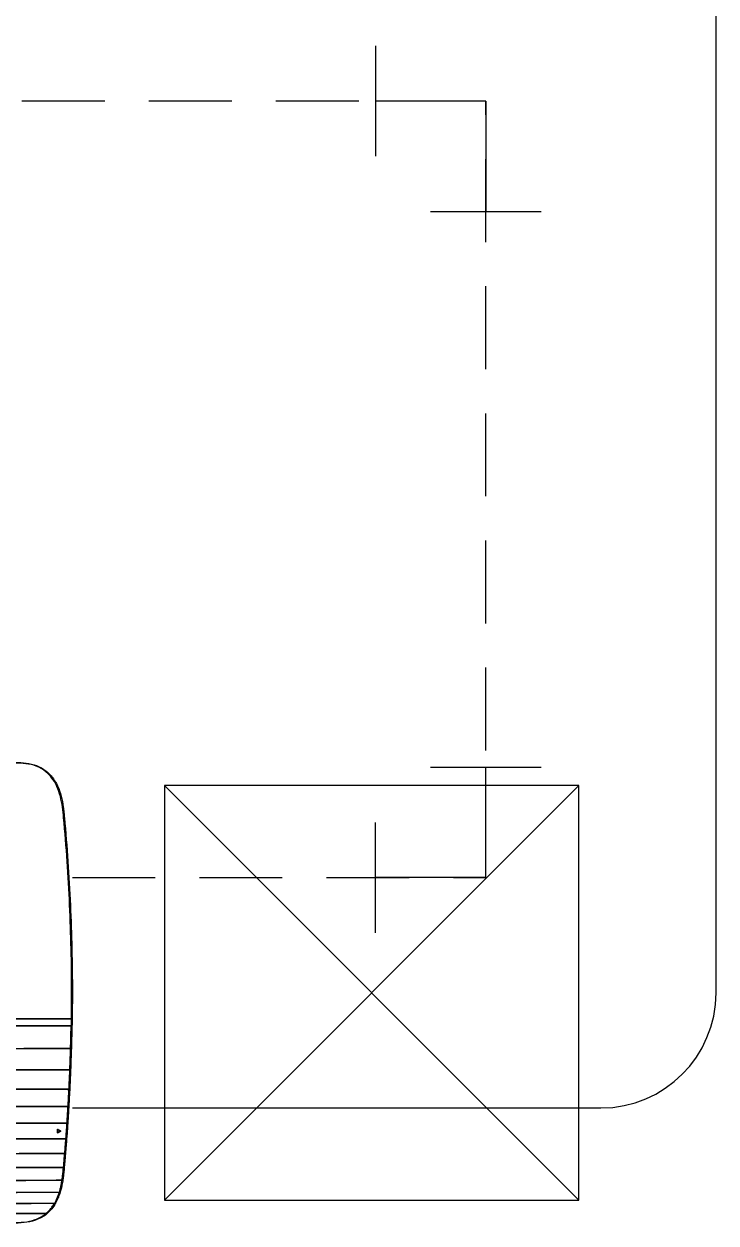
# Model space of a CAD drawing. Header units: millimetres. Extents: x 0 to 504600, y 0 to 118800.
# Drawn here: x 279620 to 280372, y 46050 to 47351 of the extents above; entities that cross this region are included whole.
import ezdxf

# ---------------------------------------------------------------- set-up
doc = ezdxf.new("R2010")
doc.units = ezdxf.units.MM
doc.header["$LTSCALE"] = 200
doc.linetypes.add('HID', pattern=[2.3, 1.5, -0.8])
for name, color, linetype in [('LG-AIRCON', 240, 'Continuous'), ('LG-DRAIN', 4, 'HID'), ('LG-RLRG', 3, 'Continuous'), ('드레인', 4, 'HID')]:
    doc.layers.add(name, color=color, linetype=linetype)

# ---------------------------------------------------------------- blocks, each defined once
blk = doc.blocks.new('A$C7F214049')
at = {"layer": 'LG-AIRCON', "color": 0}
for centre, start, end in [((1159.1, 221.8), 79.821, 90), ((1159, 214.2), 270, 280.0235)]:
    blk.add_arc(centre, 0.2, start, end, dxfattribs=at)
for centre, major_axis, ratio, start_param, end_param in [((1158.9, 221.8), (0, -0.2), 0.175267, 1.567138, 3.141593), ((1158.9, 222.1), (0.001, -0.2), 0.16971, 1.157049, 1.567157), ((1159.1, 221.8), (-0.035, -0.197), 0.332536, 1.624265, 3.159412), ((1159.1, 221.8), (0, -0.2), 0.336285, 1.564715, 3.141593), ((1158.8, 214.2), (0, -0.2), 0.173506, 0, 1.567164), ((1159, 214.2), (0.035, -0.197), 0.323896, 6.276882, 7.790735), ((1159, 214.2), (0, -0.2), 0.329321, 0, 1.564819), ((1157.9, 189.9), (0.001, -0.8), 0.169592, 6.283183, 7.842493), ((1157.9, 189.9), (-0.11, 0.792), 0.166611, 3.140872, 4.677823), ((1157.1, 166.9), (0.001, -0.8), 0.167952, 6.283183, 7.836029), ((1157.1, 166.9), (-0.1, 0.794), 0.164575, 3.140938, 4.673714), ((1156.2, 145.9), (0.001, -0.8), 0.16673, 6.283183, 7.826069), ((1156.2, 145.9), (-0.091, 0.795), 0.162642, 3.140994, 4.665722), ((1155.2, 126.9), (0.001, -0.8), 0.166002, 6.283183, 7.815063), ((1155.2, 126.9), (-0.084, 0.796), 0.161192, 3.141042, 4.656333), ((1154, 108.9), (0.001, -0.8), 0.163114, 6.283183, 7.801181), ((1154, 108.9), (-0.076, 0.796), 0.157588, 3.141097, 4.644478), ((1143.8, 101.5), (0.1, 0), 0.003787, 4.563179, 6.195918), ((1143.8, 98.3), (-0.1, 0), 0.022467, 3.229107, 4.860622), ((1144.1, 101.5), (-0.217, -0.124), 0.984754, 3.666388, 5.75839), ((1144.1, 101.5), (-0.25, 0), 0.003712, 4.562801, 6.195918), ((1144.1, 98.3), (-0.25, 0), 0.022167, 0.087341, 1.719412), ((1144.1, 98.3), (-0.217, 0.124), 0.98482, 0.526031, 2.615561), ((1144.3, 101.8), (-0.05, -0.0866), 0.126531, 4.792664, 6.19521), ((1144.1, 101.5), (-0.125, -0.217), 0.127619, 1.648563, 3.053605), ((1144.1, 98.3), (0.125, -0.217), 0.117787, 0.08788, 1.477649), ((1144.3, 97.9), (0.05, -0.0866), 0.116557, 3.22946, 4.616907), ((1146.9, 99.9), (-0.125, -0.217), 0.135854, 1.639537, 3.053507), ((1146.9, 99.9), (-0.125, 0.217), 0.127702, 3.229581, 4.629277), ((1146.9, 99.9), (0, -0.25), 0.985602, 0.541551, 2.600041), ((1147.1, 100.2), (-0.05, -0.0866), 0.134963, 4.783449, 6.195111), ((1147.1, 99.6), (0.05, -0.0866), 0.126706, 3.22957, 4.627168), ((1152.8, 91.9), (0.001, -0.8), 0.155307, 6.283184, 7.784761), ((1152.8, 91.9), (-0.064, 0.797), 0.149458, 3.141174, 4.631045), ((1151.5, 75.9), (0.001, -0.8), 0.14248, 6.283184, 7.76573), ((1151.6, 75.9), (-0.049, 0.798), 0.136958, 3.141273, 4.61565), ((1150.2, 60.9), (0.001, -0.8), 0.125273, 6.283184, 7.74444), ((1150.3, 60.9), (-0.031, 0.799), 0.121007, 3.141389, 4.598105), ((1148.7, 46.9), (0.001, -0.8), 0.104317, 6.283184, 7.720209), ((1148.7, 46.9), (-0.001, 0.8), 0.134452, 3.141591, 4.574608), ((1145.9, 33.9), (0.001, -0.8), 0.080584, 6.283184, 7.690881), ((1145.9, 33.9), (-0.001, 0.8), 0.249871, 3.141591, 4.503557), ((1140.8, 21.9), (0.001, -0.8), 0.055459, 6.283184, 7.652757), ((1140.8, 21.9), (-0.001, 0.8), 0.398674, 3.141591, 4.342445), ((1131.7, 10.9), (0.001, -0.8), 0.030446, 6.283184, 7.596784)]:
    blk.add_ellipse(centre, major_axis=major_axis, ratio=ratio, start_param=start_param, end_param=end_param, dxfattribs=at)
for points, knots in [([(1095, 500), (1099, 500), (1102.9, 500), (1110.7, 499.3), (1114.6, 498.7), (1122.2, 496.4), (1125.8, 494.7), (1132.3, 490.3), (1135.3, 487.6), (1140.2, 481.5), (1142.3, 478.1), (1145.6, 471), (1146.9, 467.3), (1148.8, 459.6), (1149.5, 455.7), (1150.3, 449.8), (1150.6, 447.9), (1151, 443.9), (1151.2, 441.9), (1151.3, 440)], [0, 0, 0, 0, 0.125, 0.125, 0.25, 0.25, 0.375, 0.375, 0.5, 0.5, 0.625, 0.625, 0.75, 0.75, 0.875, 0.875, 0.9375, 0.9375, 1, 1, 1, 1]), ([(1150.5, 440), (1149.8, 447.8), (1148.9, 455.6), (1146, 466.9), (1144.8, 470.6), (1141.6, 477.6), (1139.5, 481), (1134.7, 487.1), (1131.8, 489.8), (1125.4, 494.1), (1121.8, 495.8), (1114.3, 498.1), (1110.5, 498.7), (1102.8, 499.4), (1098.9, 499.4), (1095, 499.4)], [0, 0, 0, 0, 0.25, 0.25, 0.375, 0.375, 0.5, 0.5, 0.625, 0.625, 0.75, 0.75, 0.875, 0.875, 1, 1, 1, 1]), ([(1159.2, 250), (1159.2, 281.7), (1158.4, 313.5), (1156.3, 361.1), (1155.4, 376.9), (1153.2, 408.5), (1151.9, 424.3), (1150.5, 440)], [0, 0, 0, 0, 0.5, 0.5, 0.75, 0.75, 1, 1, 1, 1]), ([(1151.3, 440), (1152.8, 424.3), (1154, 408.5), (1156.2, 376.9), (1157.1, 361), (1159.3, 313.5), (1160, 281.7), (1160, 250)], [0, 0, 0, 0, 0.25, 0.25, 0.5, 0.5, 1, 1, 1, 1]), ([(1159, 222.1), (1159, 226.7), (1159.1, 231.4), (1159.2, 240.7), (1159.2, 245.3), (1159.2, 250)], [0, 0, 0, 0, 0.499284, 0.499284, 1, 1, 1, 1]), ([(1160, 250), (1160, 245.3), (1160, 240.7), (1159.9, 231.3), (1159.9, 226.7), (1159.8, 222)], [0, 0, 0, 0, 0.499515, 0.499515, 1, 1, 1, 1]), ([(580, 222), (676.6, 222), (773.1, 222), (893.8, 222), (918, 222), (966.3, 222), (990.4, 222), (1038.6, 222), (1062.7, 222), (1098.8, 222), (1110.9, 222), (1128.9, 222), (1134.9, 222), (1146.9, 222), (1152.9, 222), (1158.9, 222)], [0, 0, 0, 0, 0.5, 0.5, 0.625, 0.625, 0.75, 0.75, 0.875, 0.875, 0.9375, 0.9375, 0.96875, 0.96875, 1, 1, 1, 1]), ([(580, 221.9), (676.6, 221.9), (773.2, 221.9), (894, 221.9), (918.2, 221.9), (966.5, 221.9), (990.6, 221.9), (1038.9, 221.9), (1063, 221.9), (1099.1, 221.9), (1111.2, 221.9), (1129.2, 221.9), (1135.2, 221.9), (1147.1, 221.9), (1153.1, 221.9), (1159.1, 221.9)], [0, 0, 0, 0, 0.5, 0.5, 0.625, 0.625, 0.75, 0.75, 0.875, 0.875, 0.9375, 0.9375, 0.96875, 0.96875, 1, 1, 1, 1]), ([(1159, 221.8), (1153, 221.8), (1147, 221.8), (1135.1, 221.8), (1129.1, 221.8), (1111.1, 221.8), (1099.1, 221.8), (1063, 221.8), (1038.9, 221.8), (990.6, 221.8), (966.5, 221.8), (918.2, 221.8), (894, 221.8), (773.2, 221.8), (676.6, 221.8), (580, 221.8)], [0, 0, 0, 0, 0.03125, 0.03125, 0.0625, 0.0625, 0.125, 0.125, 0.25, 0.25, 0.375, 0.375, 0.5, 0.5, 1, 1, 1, 1]), ([(924.8, 222.1), (944.4, 222.1), (963.9, 222.1), (1003.1, 222.1), (1022.6, 222.1), (1061.7, 222.1), (1081.3, 222.1), (1110.5, 222.1), (1120.2, 222.1), (1134.8, 222.1), (1139.6, 222.1), (1149.3, 222.1), (1154.2, 222.1), (1159, 222.1)], [0, 0, 0, 0, 0.25, 0.25, 0.5, 0.5, 0.75, 0.75, 0.875, 0.875, 0.9375, 0.9375, 1, 1, 1, 1]), ([(1159, 221.9), (1154.1, 221.9), (1149.3, 221.9), (1139.6, 221.9), (1134.8, 221.9), (1120.2, 221.9), (1110.5, 221.9), (1081.2, 221.9), (1061.7, 221.9), (1022.6, 221.9), (1003.1, 221.9), (963.9, 221.9), (944.4, 221.9), (924.8, 221.9)], [0, 0, 0, 0, 0.0625, 0.0625, 0.125, 0.125, 0.25, 0.25, 0.5, 0.5, 0.75, 0.75, 1, 1, 1, 1]), ([(1158.9, 214.2), (1158.9, 214.8), (1158.9, 215.4), (1158.9, 217), (1158.9, 218), (1158.9, 219), (1158.9, 219.1), (1159, 219.8), (1159, 220.5), (1159, 221.4), (1159, 221.6), (1159, 221.8)], [0, 0, 0, 0, 0.236906, 0.236906, 0.631659, 0.631659, 0.643094, 0.643094, 0.91768, 0.91768, 1, 1, 1, 1]), ([(1159, 222.1), (1159.1, 222.1), (1159.1, 222.1), (1159.3, 222), (1159.3, 222), (1159.4, 222)], [0, 0, 0, 0, 0.454586, 0.454586, 1, 1, 1, 1]), ([(1159.1, 221.9), (1159.1, 221.9), (1159.2, 221.9), (1159.2, 221.9), (1159.3, 221.9), (1159.3, 221.8)], [0, 0, 0, 0, 0.685159, 0.685159, 1, 1, 1, 1]), ([(1159.8, 221.1), (1159.8, 221.2), (1159.8, 221.3), (1159.7, 221.5), (1159.6, 221.6), (1159.5, 221.7), (1159.4, 221.7), (1159.3, 221.8), (1159.2, 221.8), (1159.1, 221.8)], [0, 0, 0, 0, 0.328038, 0.328038, 0.609579, 0.609579, 0.82718, 0.82718, 1, 1, 1, 1]), ([(1159.4, 222), (1159.5, 222), (1159.5, 221.9), (1159.7, 221.8), (1159.7, 221.8), (1159.8, 221.6), (1159.8, 221.5), (1159.8, 221.4)], [0, 0, 0, 0, 0.243628, 0.243628, 0.586515, 0.586515, 1, 1, 1, 1]), ([(580, 214.2), (676.6, 214.2), (773.2, 214.2), (893.9, 214.2), (918.1, 214.2), (966.4, 214.2), (990.5, 214.2), (1038.8, 214.2), (1062.9, 214.2), (1099, 214.2), (1111, 214.2), (1129, 214.2), (1135, 214.2), (1146.9, 214.2), (1152.9, 214.2), (1158.9, 214.2)], [0, 0, 0, 0, 0.5, 0.5, 0.625, 0.625, 0.75, 0.75, 0.875, 0.875, 0.9375, 0.9375, 0.96875, 0.96875, 1, 1, 1, 1]), ([(1158.8, 214), (1152.9, 214), (1146.9, 214), (1134.9, 214), (1128.9, 214), (1111, 214), (1099, 214), (1062.9, 214), (1038.8, 214), (990.5, 214), (966.4, 214), (918.1, 214), (893.9, 214), (773.2, 214), (676.6, 214), (580, 214)], [0, 0, 0, 0, 0.03125, 0.03125, 0.0625, 0.0625, 0.125, 0.125, 0.25, 0.25, 0.375, 0.375, 0.5, 0.5, 1, 1, 1, 1]), ([(1158, 189.9), (1158, 189.9), (1158, 189.9), (1158.1, 192), (1158.2, 194.1), (1158.3, 198.4), (1158.3, 200.5), (1158.4, 205.8), (1158.5, 209), (1158.6, 212.7), (1158.6, 213.2), (1158.6, 213.7)], [0, 0, 0, 0, 0.000198, 0.000198, 0.268491, 0.268491, 0.536776, 0.536776, 0.939193, 0.939193, 1, 1, 1, 1]), ([(1159.4, 214.1), (1159.4, 213.5), (1159.4, 212.8), (1159.3, 209), (1159.3, 205.8), (1159.2, 200.5), (1159.1, 198.4), (1159, 194.2), (1158.9, 192.1), (1158.9, 190.1)], [0, 0, 0, 0, 0.078281, 0.078281, 0.476719, 0.476719, 0.742339, 0.742339, 1, 1, 1, 1]), ([(1159, 214.2), (1159.1, 214.2), (1159.2, 214.2), (1159.3, 214.3), (1159.4, 214.3), (1159.5, 214.4), (1159.6, 214.5), (1159.7, 214.7), (1159.7, 214.8), (1159.7, 214.9)], [0, 0, 0, 0, 0.167998, 0.167998, 0.390963, 0.390963, 0.674699, 0.674699, 1, 1, 1, 1]), ([(1159.4, 214.4), (1159.3, 214.3), (1159.3, 214.2), (1159.1, 214.1), (1159.1, 214), (1159, 214), (1159, 214), (1159, 214)], [0, 0, 0, 0, 0.588645, 0.588645, 0.979627, 0.979627, 1, 1, 1, 1]), ([(1159.8, 221.1), (1159.8, 220.5), (1159.8, 219.8), (1159.8, 218.4), (1159.7, 217.7), (1159.7, 216.3), (1159.7, 215.6), (1159.7, 214.9)], [0, 0, 0, 0, 0.328189, 0.328189, 0.660275, 0.660275, 1, 1, 1, 1]), ([(1157.9, 189.1), (1147.5, 189.1), (1137.1, 189.1), (1116.2, 189.1), (1105.7, 189.1), (1074.3, 189), (1053.3, 189), (1032.3, 189)], [0, 0, 0, 0, 0.25, 0.25, 0.5, 0.5, 1, 1, 1, 1]), ([(1107.4, 189.8), (1113.8, 189.8), (1120.3, 189.9), (1137.2, 189.9), (1147.6, 189.9), (1158, 189.9)], [0, 0, 0, 0, 0.381284, 0.381284, 1, 1, 1, 1]), ([(1157.3, 166.9), (1157.3, 168.6), (1157.4, 170.4), (1157.5, 174.1), (1157.6, 176.1), (1157.8, 181), (1157.9, 183.9), (1158, 187.6), (1158, 188.3), (1158, 189.1), (1158, 189.1), (1158, 189.1)], [0, 0, 0, 0, 0.237428, 0.237428, 0.501258, 0.501258, 0.897133, 0.897133, 0.999576, 0.999576, 1, 1, 1, 1]), ([(1158.9, 190.1), (1158.9, 190.1), (1158.9, 190.1), (1158.9, 190), (1158.9, 189.9), (1158.8, 189.7), (1158.8, 189.7), (1158.7, 189.5), (1158.6, 189.4), (1158.5, 189.3), (1158.4, 189.2), (1158.2, 189.1), (1158.1, 189.1), (1158, 189.1)], [0, 0, 0, 0, 0.004581, 0.004581, 0.182241, 0.182241, 0.349923, 0.349923, 0.612891, 0.612891, 0.797504, 0.797504, 1, 1, 1, 1]), ([(1158.9, 190.1), (1158.9, 190.1), (1158.9, 190.1), (1158.9, 190), (1158.9, 190), (1158.8, 190), (1158.8, 190), (1158.7, 189.9), (1158.6, 189.9), (1158.5, 189.9), (1158.4, 189.9), (1158.2, 189.9), (1158.1, 189.9), (1158, 189.9)], [0, 0, 0, 0, 0.004581, 0.004581, 0.18224, 0.18224, 0.349922, 0.349922, 0.61289, 0.61289, 0.797504, 0.797504, 1, 1, 1, 1]), ([(1158.9, 189.1), (1158.9, 189.1), (1158.9, 189.1), (1158.8, 188.3), (1158.8, 187.5), (1158.7, 183.8), (1158.6, 180.9), (1158.4, 176), (1158.4, 174.1), (1158.2, 170.4), (1158.2, 168.7), (1158.1, 167)], [0, 0, 0, 0, 0.000003, 0.000003, 0.107608, 0.107608, 0.505291, 0.505291, 0.770328, 0.770328, 1, 1, 1, 1]), ([(1158.9, 190.1), (1158.9, 190), (1158.9, 189.8), (1158.9, 189.7), (1158.9, 189.6), (1158.9, 189.5), (1158.9, 189.4), (1158.9, 189.3), (1158.9, 189.3), (1158.9, 189.3), (1158.9, 189.2), (1158.9, 189.2), (1158.9, 189.2), (1158.9, 189.2), (1158.9, 189.2), (1158.9, 189.1), (1158.9, 189.1), (1158.9, 189.1), (1158.9, 189.1), (1158.9, 189.1), (1158.9, 189.1), (1158.9, 189.1), (1158.9, 189.1), (1158.9, 189.1), (1158.9, 189.1), (1158.9, 189.1), (1158.9, 189.1), (1158.9, 189.1), (1158.9, 189.1), (1158.9, 189.1), (1158.9, 189.1), (1158.9, 189.1), (1158.9, 189.1), (1158.9, 189.1), (1158.9, 189.1), (1158.9, 189.1), (1158.9, 189.1), (1158.9, 189.1), (1158.9, 189.1), (1158.9, 189.1), (1158.9, 189.1), (1158.9, 189.1), (1158.9, 189.1), (1158.9, 189.1)], [0, 0, 0, 0, 0.331373, 0.331373, 0.552824, 0.552824, 0.700821, 0.700821, 0.799739, 0.799739, 0.865865, 0.865865, 0.910081, 0.910081, 0.939655, 0.939655, 0.959446, 0.959446, 0.972697, 0.972697, 0.981578, 0.981578, 0.987537, 0.987537, 0.991542, 0.991542, 0.994241, 0.994241, 0.996065, 0.996065, 0.997305, 0.997305, 0.998154, 0.998154, 0.998742, 0.998742, 0.999339, 0.999339, 0.99959, 0.99959, 0.999847, 0.999847, 1, 1, 1, 1]), ([(1078.1, 166.8), (1091.3, 166.8), (1104.6, 166.8), (1131, 166.9), (1144.1, 166.9), (1157.2, 166.9)], [0, 0, 0, 0, 0.5, 0.5, 1, 1, 1, 1]), ([(1157.1, 166.1), (1144, 166.1), (1130.9, 166.1), (1104.5, 166), (1091.3, 166), (1078.1, 166)], [0, 0, 0, 0, 0.5, 0.5, 1, 1, 1, 1]), ([(1156.3, 145.9), (1156.4, 147.4), (1156.5, 148.9), (1156.6, 152.3), (1156.7, 154.1), (1156.9, 158.8), (1157.1, 161.7), (1157.2, 165), (1157.2, 165.6), (1157.2, 166.1)], [0, 0, 0, 0, 0.222879, 0.222879, 0.501857, 0.501857, 0.920491, 0.920491, 1, 1, 1, 1]), ([(1158.1, 167), (1158.1, 167), (1158.1, 167), (1158.1, 167), (1158.1, 166.9), (1158, 166.7), (1158, 166.6), (1157.9, 166.5), (1157.8, 166.4), (1157.7, 166.3), (1157.6, 166.2), (1157.4, 166.1), (1157.3, 166.1), (1157.2, 166.1)], [0, 0, 0, 0, 0.004577, 0.004577, 0.182726, 0.182726, 0.350796, 0.350796, 0.613047, 0.613047, 0.797661, 0.797661, 1, 1, 1, 1]), ([(1158.1, 166.1), (1158, 165.5), (1158, 165), (1157.9, 161.6), (1157.8, 158.8), (1157.6, 154.1), (1157.5, 152.2), (1157.3, 148.9), (1157.3, 147.5), (1157.2, 146)], [0, 0, 0, 0, 0.085152, 0.085152, 0.5056, 0.5056, 0.785788, 0.785788, 1, 1, 1, 1]), ([(1158.1, 167), (1158.1, 167), (1158.1, 167), (1158.1, 167), (1158.1, 167), (1158.1, 167), (1158, 167), (1157.9, 166.9), (1157.9, 166.9), (1157.7, 166.9), (1157.6, 166.9), (1157.5, 166.9), (1157.4, 166.9), (1157.3, 166.9)], [0, 0, 0, 0, 0.004577, 0.004577, 0.182724, 0.182724, 0.350793, 0.350793, 0.613048, 0.613048, 0.797663, 0.797663, 1, 1, 1, 1]), ([(1077.1, 145.8), (1090.4, 145.8), (1103.6, 145.8), (1130, 145.8), (1143.2, 145.9), (1156.3, 145.9)], [0, 0, 0, 0, 0.5, 0.5, 1, 1, 1, 1]), ([(1156.2, 145.1), (1143.1, 145.1), (1129.9, 145.1), (1103.5, 145), (1090.3, 145), (1077.1, 145)], [0, 0, 0, 0, 0.5, 0.5, 1, 1, 1, 1]), ([(1155.3, 126.9), (1155.4, 128.3), (1155.5, 129.7), (1155.7, 132.8), (1155.7, 134.4), (1155.9, 137.6), (1156, 139.3), (1156.2, 142.3), (1156.2, 143.7), (1156.3, 145.1)], [0, 0, 0, 0, 0.23561, 0.23561, 0.502531, 0.502531, 0.769333, 0.769333, 1, 1, 1, 1]), ([(1157.1, 145.1), (1157.1, 145.1), (1157.1, 145.1), (1157.1, 143.7), (1157, 142.2), (1156.8, 139.2), (1156.7, 137.6), (1156.6, 134.3), (1156.5, 132.7), (1156.3, 129.7), (1156.2, 128.4), (1156.2, 127)], [0, 0, 0, 0, 0.000003, 0.000003, 0.2381, 0.2381, 0.505996, 0.505996, 0.774012, 0.774012, 1, 1, 1, 1]), ([(1156.3, 145.9), (1156.4, 145.9), (1156.5, 145.9), (1156.7, 145.9), (1156.8, 145.9), (1156.9, 145.9), (1157, 145.9), (1157.1, 146), (1157.1, 146), (1157.2, 146), (1157.2, 146), (1157.2, 146), (1157.2, 146), (1157.2, 146)], [0, 0, 0, 0, 0.202532, 0.202532, 0.387538, 0.387538, 0.649339, 0.649339, 0.81734, 0.81734, 0.995424, 0.995424, 1, 1, 1, 1]), ([(1156.3, 145.1), (1156.4, 145.1), (1156.5, 145.1), (1156.7, 145.2), (1156.7, 145.2), (1156.9, 145.4), (1157, 145.5), (1157.1, 145.6), (1157.1, 145.7), (1157.2, 145.9), (1157.2, 145.9), (1157.2, 146), (1157.2, 146), (1157.2, 146)], [0, 0, 0, 0, 0.202534, 0.202534, 0.387539, 0.387539, 0.649336, 0.649336, 0.817337, 0.817337, 0.995424, 0.995424, 1, 1, 1, 1]), ([(1130.5, 126.1), (1130.5, 126.1), (1130.5, 126.2), (1130.5, 126.3), (1130.5, 126.4), (1130.5, 126.5), (1130.5, 126.6), (1130.5, 126.7), (1130.5, 126.8), (1130.5, 126.8)], [0, 0, 0, 0, 0.286221, 0.286221, 0.571234, 0.571234, 0.853733, 0.853733, 1, 1, 1, 1]), ([(1154.2, 108.8), (1154.3, 110.2), (1154.4, 111.5), (1154.5, 114.4), (1154.6, 116), (1154.8, 119.1), (1154.9, 120.6), (1155.1, 123.5), (1155.2, 124.8), (1155.3, 126.1)], [0, 0, 0, 0, 0.234809, 0.234809, 0.503083, 0.503083, 0.771219, 0.771219, 1, 1, 1, 1]), ([(1156.1, 126.1), (1156.1, 126.1), (1156.1, 126.1), (1156, 124.7), (1155.9, 123.4), (1155.8, 120.5), (1155.7, 119), (1155.5, 115.9), (1155.4, 114.4), (1155.2, 111.6), (1155.1, 110.3), (1155, 109)], [0, 0, 0, 0, 0.000002, 0.000002, 0.236795, 0.236795, 0.505989, 0.505989, 0.775323, 0.775323, 1, 1, 1, 1]), ([(1155.3, 126.9), (1155.4, 126.9), (1155.5, 126.9), (1155.7, 126.9), (1155.7, 126.9), (1155.9, 126.9), (1156, 126.9), (1156.1, 126.9), (1156.1, 127), (1156.1, 127), (1156.2, 127), (1156.2, 127), (1156.2, 127), (1156.2, 127)], [0, 0, 0, 0, 0.20295, 0.20295, 0.388559, 0.388559, 0.650174, 0.650174, 0.81779, 0.81779, 0.995423, 0.995423, 1, 1, 1, 1]), ([(1155.3, 126.1), (1155.4, 126.1), (1155.5, 126.1), (1155.6, 126.2), (1155.7, 126.2), (1155.9, 126.4), (1156, 126.5), (1156.1, 126.6), (1156.1, 126.7), (1156.1, 126.9), (1156.2, 126.9), (1156.2, 127), (1156.2, 127), (1156.2, 127)], [0, 0, 0, 0, 0.202953, 0.202953, 0.388561, 0.388561, 0.650171, 0.650171, 0.817787, 0.817787, 0.995423, 0.995423, 1, 1, 1, 1]), ([(1156.2, 127), (1156.1, 126.8), (1156.1, 126.7), (1156.1, 126.4), (1156.1, 126.2), (1156.1, 126.1), (1156.1, 126.1), (1156.1, 126.1)], [0, 0, 0, 0, 0.569674, 0.569674, 0.999955, 0.999955, 1, 1, 1, 1]), ([(1130.5, 108.1), (1130.5, 108.1), (1130.5, 108.2), (1130.5, 108.3), (1130.5, 108.4), (1130.5, 108.5), (1130.5, 108.6), (1130.5, 108.7), (1130.5, 108.8), (1130.5, 108.8)], [0, 0, 0, 0, 0.290629, 0.290629, 0.580005, 0.580005, 0.866777, 0.866777, 1, 1, 1, 1]), ([(1153, 91.8), (1153.1, 93.1), (1153.1, 94.3), (1153.3, 97.1), (1153.5, 98.5), (1153.7, 102.2), (1153.9, 104.5), (1154.1, 107.1), (1154.1, 107.6), (1154.1, 108.1), (1154.1, 108.1), (1154.1, 108.1)], [0, 0, 0, 0, 0.231173, 0.231173, 0.503648, 0.503648, 0.912609, 0.912609, 0.999768, 0.999768, 1, 1, 1, 1]), ([(1155, 108.1), (1155, 108.1), (1155, 108.1), (1154.9, 107.6), (1154.9, 107.1), (1154.7, 104.4), (1154.6, 102.2), (1154.3, 98.5), (1154.2, 97), (1154, 94.4), (1153.9, 93.2), (1153.8, 92)], [0, 0, 0, 0, 0.000003, 0.000003, 0.09538, 0.09538, 0.505942, 0.505942, 0.779485, 0.779485, 1, 1, 1, 1]), ([(1155, 109), (1155, 109), (1155, 109), (1155, 108.9), (1155, 108.8), (1155, 108.7), (1154.9, 108.6), (1154.8, 108.5), (1154.7, 108.4), (1154.6, 108.2), (1154.5, 108.2), (1154.3, 108.1), (1154.2, 108.1), (1154.1, 108.1)], [0, 0, 0, 0, 0.004573, 0.004573, 0.182489, 0.182489, 0.350305, 0.350305, 0.61092, 0.61092, 0.796953, 0.796953, 1, 1, 1, 1]), ([(1155, 109), (1155, 109), (1155, 109), (1155, 109), (1155, 109), (1155, 108.9), (1154.9, 108.9), (1154.8, 108.9), (1154.8, 108.9), (1154.6, 108.9), (1154.5, 108.8), (1154.4, 108.8), (1154.3, 108.8), (1154.2, 108.8)], [0, 0, 0, 0, 0.004573, 0.004573, 0.182486, 0.182486, 0.350302, 0.350302, 0.610923, 0.610923, 0.796956, 0.796956, 1, 1, 1, 1]), ([(1155, 109), (1155, 108.9), (1155, 108.7), (1155, 108.4), (1155, 108.2), (1155, 108.1)], [0, 0, 0, 0, 0.50205, 0.50205, 1, 1, 1, 1]), ([(1130.5, 91.1), (1130.5, 91.1), (1130.5, 91.1), (1130.5, 91.1), (1130.5, 91.2), (1130.5, 91.3), (1130.5, 91.4), (1130.5, 91.5), (1130.5, 91.6), (1130.5, 91.7), (1130.5, 91.8), (1130.5, 91.8)], [0, 0, 0, 0, 0.000003, 0.000003, 0.296728, 0.296728, 0.592238, 0.592238, 0.885219, 0.885219, 1, 1, 1, 1]), ([(1143.7, 101.5), (1143.7, 101.5), (1143.8, 101.6), (1143.8, 101.7), (1143.8, 101.7), (1143.9, 101.8), (1143.9, 101.8), (1143.9, 101.8), (1144, 101.8), (1144.1, 101.9), (1144.1, 101.9), (1144.2, 101.8), (1144.2, 101.8), (1144.3, 101.8), (1144.3, 101.8), (1144.3, 101.8)], [0, 0, 0, 0, 0.164324, 0.164324, 0.328649, 0.328649, 0.493199, 0.493199, 0.656545, 0.656545, 0.817673, 0.817673, 0.976616, 0.976616, 1, 1, 1, 1]), ([(1143.7, 98.3), (1143.7, 98.9), (1143.7, 99.6), (1143.7, 100.7), (1143.7, 101.1), (1143.7, 101.5)], [0, 0, 0, 0, 0.62209, 0.62209, 1, 1, 1, 1]), ([(1144.3, 97.9), (1144.2, 97.9), (1144.2, 97.9), (1144.1, 97.9), (1144.1, 97.9), (1144, 97.9), (1144, 97.9), (1143.9, 98), (1143.9, 98), (1143.8, 98), (1143.8, 98.1), (1143.8, 98.1), (1143.8, 98.2), (1143.7, 98.2), (1143.7, 98.2), (1143.7, 98.3)], [0, 0, 0, 0, 0.157515, 0.157515, 0.315015, 0.315015, 0.473062, 0.473062, 0.633282, 0.633282, 0.796227, 0.796227, 0.961264, 0.961264, 1, 1, 1, 1]), ([(1144.2, 101.7), (1144.2, 101.7), (1144.2, 101.7), (1144.2, 101.7), (1144.2, 101.8), (1144.1, 101.8), (1144.1, 101.8), (1144, 101.7), (1144, 101.7), (1144, 101.7), (1143.9, 101.7), (1143.9, 101.6), (1143.9, 101.6), (1143.9, 101.6), (1143.9, 101.5), (1143.9, 101.5)], [0, 0, 0, 0, 0.023208, 0.023208, 0.180984, 0.180984, 0.341259, 0.341259, 0.50442, 0.50442, 0.669501, 0.669501, 0.834777, 0.834777, 1, 1, 1, 1]), ([(1143.9, 101.5), (1143.9, 101.1), (1143.9, 100.7), (1143.9, 99.6), (1143.9, 98.9), (1143.9, 98.3)], [0, 0, 0, 0, 0.37791, 0.37791, 1, 1, 1, 1]), ([(1143.9, 101.5), (1143.9, 101.5), (1143.9, 101.5), (1143.9, 101.5), (1143.9, 101.5), (1143.9, 101.5)], [0, 0, 0, 0, 0.404526, 0.404526, 1, 1, 1, 1]), ([(1143.9, 98.3), (1143.9, 98.8), (1143.9, 99.3), (1143.9, 100.4), (1143.9, 100.9), (1143.9, 101.5)], [0, 0, 0, 0, 0.494668, 0.494668, 1, 1, 1, 1]), ([(1143.9, 98.3), (1143.9, 98.2), (1143.9, 98.2), (1143.9, 98.2), (1143.9, 98.2), (1143.9, 98.1), (1143.9, 98.1), (1143.9, 98.1), (1144, 98), (1144, 98), (1144, 98), (1144.1, 98), (1144.1, 98), (1144.2, 98), (1144.2, 98), (1144.2, 98)], [0, 0, 0, 0, 0.038987, 0.038987, 0.205228, 0.205228, 0.369217, 0.369217, 0.529838, 0.529838, 0.687449, 0.687449, 0.843833, 0.843833, 1, 1, 1, 1]), ([(1143.9, 98.3), (1143.9, 98.3), (1143.9, 98.3), (1143.9, 98.3), (1143.9, 98.3), (1143.9, 98.3)], [0, 0, 0, 0, 0.535978, 0.535978, 1, 1, 1, 1]), ([(1147.1, 100.1), (1146.6, 100.4), (1146.1, 100.6), (1145.2, 101.2), (1144.7, 101.5), (1144.2, 101.7)], [0, 0, 0, 0, 0.500005, 0.500005, 1, 1, 1, 1]), ([(1144.2, 101.7), (1144.2, 101.7), (1144.2, 101.7), (1144.2, 101.7), (1144.2, 101.7), (1144.2, 101.7)], [0, 0, 0, 0, 0.750812, 0.750812, 1, 1, 1, 1]), ([(1144.2, 101.7), (1144.7, 101.4), (1145.2, 101.2), (1146.1, 100.6), (1146.6, 100.4), (1147, 100.1)], [0, 0, 0, 0, 0.491357, 0.491357, 1, 1, 1, 1]), ([(1144.2, 101.5), (1144.2, 100.9), (1144.2, 100.4), (1144.2, 99.3), (1144.2, 98.8), (1144.2, 98.3)], [0, 0, 0, 0, 0.505333, 0.505333, 1, 1, 1, 1]), ([(1146.9, 99.9), (1146.5, 100.1), (1146, 100.4), (1145.1, 101), (1144.6, 101.2), (1144.2, 101.5)], [0, 0, 0, 0, 0.508641, 0.508641, 1, 1, 1, 1]), ([(1144.2, 98.3), (1144.6, 98.5), (1144.9, 98.7), (1145.9, 99.3), (1146.4, 99.6), (1146.9, 99.9)], [0, 0, 0, 0, 0.423739, 0.423739, 1, 1, 1, 1]), ([(1144.2, 98), (1144.7, 98.3), (1145.2, 98.6), (1146.1, 99.1), (1146.6, 99.4), (1147.1, 99.7)], [0, 0, 0, 0, 0.500007, 0.500007, 1, 1, 1, 1]), ([(1147, 99.7), (1146.8, 99.5), (1146.5, 99.4), (1146, 99.1), (1145.7, 98.9), (1145, 98.5), (1144.6, 98.3), (1144.2, 98.1)], [0, 0, 0, 0, 0.277579, 0.277579, 0.57626, 0.57626, 1, 1, 1, 1]), ([(1144.2, 98.1), (1144.2, 98.1), (1144.2, 98.1), (1144.2, 98), (1144.2, 98), (1144.2, 98)], [0, 0, 0, 0, 0.279587, 0.279587, 1, 1, 1, 1]), ([(1144.3, 101.8), (1144.7, 101.5), (1145.2, 101.3), (1146.2, 100.7), (1146.6, 100.4), (1147.1, 100.2)], [0, 0, 0, 0, 0.499995, 0.499995, 1, 1, 1, 1]), ([(1147.1, 99.6), (1146.6, 99.3), (1146.2, 99), (1145.2, 98.5), (1144.7, 98.2), (1144.3, 97.9)], [0, 0, 0, 0, 0.499993, 0.499993, 1, 1, 1, 1]), ([(1147, 100.1), (1147, 100.1), (1147, 100.1), (1147.1, 100.1), (1147.1, 100.1), (1147.1, 100.1)], [0, 0, 0, 0, 0.749515, 0.749515, 1, 1, 1, 1]), ([(1147.1, 99.7), (1147.1, 99.7), (1147.1, 99.7), (1147, 99.7), (1147, 99.7), (1147, 99.7)], [0, 0, 0, 0, 0.26794, 0.26794, 1, 1, 1, 1]), ([(1147.1, 100.2), (1147.1, 100.2), (1147.2, 100.1), (1147.2, 100.1), (1147.2, 100), (1147.3, 100), (1147.3, 99.9), (1147.3, 99.8), (1147.3, 99.8), (1147.2, 99.7), (1147.2, 99.7), (1147.2, 99.6), (1147.2, 99.6), (1147.1, 99.6), (1147.1, 99.6), (1147.1, 99.6)], [0, 0, 0, 0, 0.166484, 0.166484, 0.333371, 0.333371, 0.493853, 0.493853, 0.648344, 0.648344, 0.801897, 0.801897, 0.959514, 0.959514, 1, 1, 1, 1]), ([(1147.1, 99.7), (1147.1, 99.7), (1147.1, 99.7), (1147.1, 99.7), (1147.1, 99.7), (1147.2, 99.8), (1147.2, 99.8), (1147.2, 99.8), (1147.2, 99.9), (1147.2, 99.9), (1147.2, 99.9), (1147.2, 100), (1147.2, 100), (1147.1, 100.1), (1147.1, 100.1), (1147.1, 100.1)], [0, 0, 0, 0, 0.041209, 0.041209, 0.200223, 0.200223, 0.353071, 0.353071, 0.505603, 0.505603, 0.664285, 0.664285, 0.831116, 0.831116, 1, 1, 1, 1]), ([(1153.8, 92), (1153.8, 92), (1153.8, 92), (1153.8, 92), (1153.8, 92), (1153.8, 91.9), (1153.8, 91.8), (1153.7, 91.7), (1153.7, 91.6), (1153.6, 91.4), (1153.5, 91.3), (1153.3, 91.2), (1153.3, 91.2), (1153.1, 91.1), (1153, 91.1), (1152.9, 91.1)], [0, 0, 0, 0, 0.004557, 0.004557, 0.044287, 0.044287, 0.184335, 0.184335, 0.354018, 0.354018, 0.611922, 0.611922, 0.797745, 0.797745, 1, 1, 1, 1]), ([(1153.8, 92), (1153.8, 92), (1153.8, 92), (1153.8, 92), (1153.8, 92), (1153.8, 92), (1153.8, 92), (1153.8, 91.9), (1153.7, 91.9), (1153.6, 91.9), (1153.5, 91.9), (1153.4, 91.8), (1153.3, 91.8), (1153.1, 91.8), (1153.1, 91.8), (1153, 91.8)], [0, 0, 0, 0, 0.004557, 0.004557, 0.044285, 0.044285, 0.184332, 0.184332, 0.354015, 0.354015, 0.611925, 0.611925, 0.797749, 0.797749, 1, 1, 1, 1]), ([(1151.7, 75.8), (1151.8, 77), (1151.9, 78.2), (1152.1, 80.7), (1152.2, 82.1), (1152.4, 84.9), (1152.5, 86.3), (1152.7, 88.8), (1152.8, 89.9), (1152.9, 91.1)], [0, 0, 0, 0, 0.232485, 0.232485, 0.504333, 0.504333, 0.77599, 0.77599, 1, 1, 1, 1]), ([(1153.7, 91.1), (1153.7, 91.1), (1153.7, 91.1), (1153.7, 89.9), (1153.6, 88.7), (1153.4, 86.2), (1153.3, 84.8), (1153, 82.1), (1152.9, 80.7), (1152.7, 78.2), (1152.6, 77.1), (1152.5, 76)], [0, 0, 0, 0, 0.000003, 0.000003, 0.233028, 0.233028, 0.505766, 0.505766, 0.778696, 0.778696, 1, 1, 1, 1]), ([(1150.4, 60.8), (1150.5, 61.9), (1150.6, 63), (1150.8, 65.4), (1150.9, 66.7), (1151.1, 69.3), (1151.2, 70.6), (1151.4, 73), (1151.5, 74), (1151.6, 75.1)], [0, 0, 0, 0, 0.231342, 0.231342, 0.505085, 0.505085, 0.779084, 0.779084, 1, 1, 1, 1]), ([(1152.5, 75.1), (1152.5, 75.1), (1152.5, 75.1), (1152.4, 74), (1152.3, 72.9), (1152.1, 70.5), (1152, 69.2), (1151.7, 66.7), (1151.6, 65.4), (1151.4, 63), (1151.3, 62), (1151.2, 61)], [0, 0, 0, 0, 0.000003, 0.000003, 0.230343, 0.230343, 0.50549, 0.50549, 0.780381, 0.780381, 1, 1, 1, 1]), ([(1152.5, 76), (1152.5, 76), (1152.5, 76), (1152.5, 76), (1152.5, 75.9), (1152.5, 75.9), (1152.5, 75.8), (1152.5, 75.7), (1152.4, 75.6), (1152.3, 75.4), (1152.2, 75.3), (1152.1, 75.2), (1152, 75.2), (1151.8, 75.1), (1151.7, 75.1), (1151.6, 75.1)], [0, 0, 0, 0, 0.004525, 0.004525, 0.057821, 0.057821, 0.188308, 0.188308, 0.361252, 0.361252, 0.614659, 0.614659, 0.799532, 0.799532, 1, 1, 1, 1]), ([(1152.5, 76), (1152.5, 76), (1152.5, 76), (1152.5, 76), (1152.5, 76), (1152.5, 76), (1152.5, 75.9), (1152.5, 75.9), (1152.4, 75.9), (1152.3, 75.9), (1152.3, 75.8), (1152.1, 75.8), (1152, 75.8), (1151.9, 75.8), (1151.8, 75.8), (1151.7, 75.8)], [0, 0, 0, 0, 0.004524, 0.004524, 0.057818, 0.057818, 0.188305, 0.188305, 0.361249, 0.361249, 0.614664, 0.614664, 0.799537, 0.799537, 1, 1, 1, 1]), ([(1152.5, 75.9), (1152.5, 75.8), (1152.5, 75.6), (1152.5, 75.4), (1152.5, 75.2), (1152.5, 75.1), (1152.5, 75.1), (1152.5, 75.1)], [0, 0, 0, 0, 0.494679, 0.494679, 0.999949, 0.999949, 1, 1, 1, 1]), ([(1148.8, 46.8), (1148.9, 47.8), (1149.1, 48.8), (1149.4, 51), (1149.5, 52.3), (1149.8, 54.7), (1149.9, 56), (1150.1, 58.2), (1150.2, 59.1), (1150.3, 60.1)], [0, 0, 0, 0, 0.226886, 0.226886, 0.506944, 0.506944, 0.786603, 0.786603, 1, 1, 1, 1]), ([(1151.2, 60.1), (1151.2, 60.1), (1151.2, 60.1), (1151.1, 59.1), (1151, 58.1), (1150.8, 55.9), (1150.6, 54.7), (1150.4, 52.2), (1150.2, 51), (1150, 48.8), (1149.8, 47.9), (1149.7, 46.9)], [0, 0, 0, 0, 0.000003, 0.000003, 0.222644, 0.222644, 0.503385, 0.503385, 0.784968, 0.784968, 1, 1, 1, 1]), ([(1150.3, 60.1), (1150.4, 60.1), (1150.5, 60.1), (1150.6, 60.2), (1150.7, 60.2), (1150.9, 60.3), (1151, 60.4), (1151.1, 60.6), (1151.1, 60.6), (1151.2, 60.8), (1151.2, 60.8), (1151.2, 60.9), (1151.2, 61), (1151.2, 61), (1151.2, 61), (1151.2, 61)], [0, 0, 0, 0, 0.197995, 0.197995, 0.38142, 0.38142, 0.629117, 0.629117, 0.806345, 0.806345, 0.924796, 0.924796, 0.995519, 0.995519, 1, 1, 1, 1]), ([(1150.4, 60.8), (1150.4, 60.8), (1150.5, 60.8), (1150.7, 60.8), (1150.8, 60.8), (1150.9, 60.8), (1151, 60.8), (1151.1, 60.9), (1151.2, 60.9), (1151.2, 60.9), (1151.2, 60.9), (1151.2, 61), (1151.2, 61), (1151.2, 61), (1151.2, 61), (1151.2, 61)], [0, 0, 0, 0, 0.197989, 0.197989, 0.381415, 0.381415, 0.629119, 0.629119, 0.806348, 0.806348, 0.9248, 0.9248, 0.995519, 0.995519, 1, 1, 1, 1]), ([(1151.2, 60.9), (1151.2, 60.8), (1151.2, 60.6), (1151.2, 60.4), (1151.2, 60.2), (1151.2, 60.1), (1151.2, 60.1), (1151.2, 60.1)], [0, 0, 0, 0, 0.472061, 0.472061, 0.999948, 0.999948, 1, 1, 1, 1]), ([(1069.5, 46.6), (1072.6, 46.7), (1075.7, 46.7), (1089.1, 46.7), (1099.3, 46.7), (1119.8, 46.7), (1130, 46.7), (1143.1, 46.8), (1145.9, 46.8), (1148.8, 46.8)], [0, 0, 0, 0, 0.117383, 0.117383, 0.504703, 0.504703, 0.892034, 0.892034, 1, 1, 1, 1]), ([(1148.7, 46.1), (1145.9, 46.1), (1143, 46.1), (1129.9, 46.1), (1119.7, 46.1), (1099.3, 46), (1089, 46), (1075.7, 46), (1072.6, 46), (1069.5, 46)], [0, 0, 0, 0, 0.10794, 0.10794, 0.495186, 0.495186, 0.882432, 0.882432, 1, 1, 1, 1]), ([(1145.9, 33.7), (1146.2, 34.6), (1146.4, 35.5), (1147, 37.6), (1147.3, 38.8), (1147.9, 41.9), (1148.3, 43.7), (1148.6, 45.7), (1148.6, 45.9), (1148.6, 46.1)], [0, 0, 0, 0, 0.218779, 0.218779, 0.515002, 0.515002, 0.959729, 0.959729, 1, 1, 1, 1]), ([(1149.6, 46.1), (1149.5, 45.9), (1149.5, 45.6), (1149.2, 43.6), (1148.8, 41.7), (1148.2, 38.7), (1147.9, 37.5), (1147.3, 35.4), (1147.1, 34.6), (1146.9, 33.8)], [0, 0, 0, 0, 0.053164, 0.053164, 0.497933, 0.497933, 0.794719, 0.794719, 1, 1, 1, 1]), ([(1149.7, 46.9), (1149.7, 46.9), (1149.7, 46.9), (1149.7, 46.9), (1149.7, 46.9), (1149.7, 46.8), (1149.6, 46.7), (1149.6, 46.6), (1149.5, 46.5), (1149.4, 46.4), (1149.3, 46.3), (1149.2, 46.2), (1149.1, 46.1), (1148.9, 46.1), (1148.8, 46.1), (1148.7, 46.1)], [0, 0, 0, 0, 0.00454, 0.00454, 0.055109, 0.055109, 0.184991, 0.184991, 0.355151, 0.355151, 0.609123, 0.609123, 0.797065, 0.797065, 1, 1, 1, 1]), ([(1149.7, 46.9), (1149.7, 46.9), (1149.7, 46.9), (1149.7, 46.9), (1149.7, 46.9), (1149.7, 46.9), (1149.7, 46.9), (1149.6, 46.8), (1149.6, 46.8), (1149.5, 46.8), (1149.4, 46.8), (1149.2, 46.8), (1149.2, 46.8), (1149, 46.8), (1148.9, 46.8), (1148.8, 46.8)], [0, 0, 0, 0, 0.004542, 0.004542, 0.055103, 0.055103, 0.184972, 0.184972, 0.355126, 0.355126, 0.609096, 0.609096, 0.797044, 0.797044, 1, 1, 1, 1]), ([(1149.7, 46.8), (1149.7, 46.7), (1149.6, 46.6), (1149.6, 46.4), (1149.6, 46.2), (1149.6, 46.1), (1149.6, 46.1), (1149.6, 46.1)], [0, 0, 0, 0, 0.466321, 0.466321, 0.999945, 0.999945, 1, 1, 1, 1]), ([(1145.9, 33.1), (1142.8, 33.1), (1139.8, 33.1), (1126.9, 33.1), (1117.1, 33.1), (1097.5, 33), (1087.7, 33), (1074.7, 33), (1071.4, 33), (1068.1, 33)], [0, 0, 0, 0, 0.117588, 0.117588, 0.495514, 0.495514, 0.873438, 0.873438, 1, 1, 1, 1]), ([(1068.2, 33.6), (1071.4, 33.6), (1074.7, 33.6), (1087.8, 33.6), (1097.6, 33.7), (1117.2, 33.7), (1127, 33.7), (1139.8, 33.7), (1142.9, 33.7), (1145.9, 33.7)], [0, 0, 0, 0, 0.126259, 0.126259, 0.50431, 0.50431, 0.882369, 0.882369, 1, 1, 1, 1]), ([(1144.8, 28), (1144.8, 27.8), (1144.3, 26.7), (1143.3, 24.5), (1142.2, 22.5), (1141.7, 21.6)], [0, 0, 0, 0, 0.075177, 0.535682, 1, 1, 1, 1]), ([(1145.5, 30.5), (1145.3, 29.9), (1144.5, 28), (1143.7, 26.1), (1143.1, 24.9)], [0, 0, 0, 0, 0.304129, 1, 1, 1, 1]), ([(1146, 31.1), (1145.8, 30.6), (1145.4, 29.5), (1145, 28.5), (1144.8, 28)], [0, 0, 0, 0, 0.499224, 1, 1, 1, 1]), ([(1146.9, 33.8), (1146.9, 33.8), (1146.9, 33.8), (1146.8, 33.7), (1146.8, 33.6), (1146.7, 33.4), (1146.6, 33.3), (1146.4, 33.2), (1146.3, 33.2), (1146.1, 33.1), (1146, 33.1), (1145.9, 33.1)], [0, 0, 0, 0, 0.005051, 0.005051, 0.225937, 0.225937, 0.536829, 0.536829, 0.75815, 0.75815, 1, 1, 1, 1]), ([(1146.8, 33.8), (1146.8, 33.6), (1146.6, 33.1), (1146.4, 32.2), (1146.1, 31.5), (1146, 31.1)], [0, 0, 0, 0, 0.199862, 0.49976, 1, 1, 1, 1]), ([(1146.9, 33.8), (1146.9, 33.8), (1146.9, 33.8), (1146.9, 33.8), (1146.9, 33.8), (1146.8, 33.8), (1146.8, 33.7), (1146.7, 33.7), (1146.7, 33.7), (1146.5, 33.7), (1146.5, 33.7), (1146.3, 33.7), (1146.2, 33.7), (1146.1, 33.7)], [0, 0, 0, 0, 0.004995, 0.004995, 0.008352, 0.008352, 0.225814, 0.225814, 0.536727, 0.536727, 0.758081, 0.758081, 1, 1, 1, 1]), ([(1140.8, 21.1), (1138.3, 21.1), (1135.9, 21.1), (1123.7, 21.1), (1113.9, 21.1), (1094.3, 21), (1084.5, 21), (1072, 21), (1069.4, 21), (1066.7, 21)], [0, 0, 0, 0, 0.098712, 0.098712, 0.495896, 0.495896, 0.893081, 0.893081, 1, 1, 1, 1]), ([(1066.8, 21.6), (1069.4, 21.6), (1072.1, 21.6), (1084.5, 21.6), (1094.3, 21.6), (1113.9, 21.7), (1123.7, 21.7), (1135.9, 21.7), (1138.4, 21.7), (1140.8, 21.7)], [0, 0, 0, 0, 0.106463, 0.106463, 0.503849, 0.503849, 0.901237, 0.901237, 1, 1, 1, 1]), ([(1131.7, 10.7), (1131.8, 10.8), (1131.9, 10.9), (1133.1, 11.9), (1134.1, 12.9), (1136.1, 15.1), (1137, 16.2), (1138.7, 18.6), (1139.6, 19.8), (1140.3, 21.1), (1140.3, 21.1), (1140.3, 21.1)], [0, 0, 0, 0, 0.031614, 0.031614, 0.352504, 0.352504, 0.673143, 0.673143, 0.999997, 0.999997, 1, 1, 1, 1]), ([(1140.8, 21.7), (1140.8, 21.7), (1140.8, 21.7), (1140.9, 21.7), (1141, 21.6), (1141.1, 21.6)], [0, 0, 0, 0, 0.000258, 0.000258, 1, 1, 1, 1]), ([(1141.7, 21.6), (1141.7, 21.6), (1141.7, 21.6), (1141.7, 21.5), (1141.6, 21.5), (1141.5, 21.4), (1141.5, 21.3), (1141.4, 21.2), (1141.3, 21.2), (1141.1, 21.1), (1141, 21.1), (1140.9, 21.1), (1140.8, 21.1), (1140.8, 21.1)], [0, 0, 0, 0, 0.006088, 0.006088, 0.197193, 0.197193, 0.381112, 0.381112, 0.671086, 0.671086, 0.971602, 0.971602, 1, 1, 1, 1]), ([(1140.8, 21.1), (1140.8, 21.1), (1140.8, 21.1), (1140.8, 21.1), (1140.8, 21.1), (1140.8, 21.1)], [0, 0, 0, 0, 0.064961, 0.064961, 1, 1, 1, 1]), ([(1141.7, 21.6), (1141.7, 21.6), (1141.7, 21.6), (1141.7, 21.6), (1141.7, 21.5), (1141.6, 21.5), (1141.6, 21.5), (1141.5, 21.5), (1141.5, 21.5), (1141.3, 21.5), (1141.2, 21.5), (1141.1, 21.6), (1141.1, 21.6), (1141.1, 21.6)], [0, 0, 0, 0, 0.006095, 0.006095, 0.19717, 0.19717, 0.381081, 0.381081, 0.671052, 0.671052, 0.971596, 0.971596, 1, 1, 1, 1]), ([(1131.7, 10.1), (1125, 10.1), (1118.4, 10.1), (1107.4, 10.1), (1103.1, 10), (1087.7, 10), (1076.6, 10), (1065.4, 10)], [0, 0, 0, 0, 0.300662, 0.300662, 0.496124, 0.496124, 1, 1, 1, 1]), ([(1065.5, 10.5), (1066, 10.5), (1066.6, 10.5), (1077.7, 10.6), (1088.3, 10.6), (1104.5, 10.6), (1110.2, 10.6), (1121.1, 10.6), (1126.4, 10.7), (1131.7, 10.7)], [0, 0, 0, 0, 0.024163, 0.024163, 0.503514, 0.503514, 0.760929, 0.760929, 1, 1, 1, 1]), ([(1094.8, 0.6), (1099, 0.6), (1103.2, 0.7), (1111.5, 1.5), (1115.6, 2.4), (1119.5, 3.8)], [0, 0, 0, 0, 0.5, 0.5, 1, 1, 1, 1]), ([(1119.8, 3.1), (1115.8, 1.7), (1111.7, 0.9), (1103.3, 0.1), (1099, 0), (1094.8, 0)], [0, 0, 0, 0, 0.5, 0.5, 1, 1, 1, 1]), ([(1131.7, 10.7), (1131.8, 10.6), (1131.9, 10.5), (1132, 10.4), (1132, 10.4), (1132.1, 10.4), (1132.1, 10.4), (1132.2, 10.4)], [0, 0, 0, 0, 0.619716, 0.619716, 0.702663, 0.702663, 1, 1, 1, 1]), ([(1131.8, 10.1), (1131.8, 10.1), (1131.8, 10.1), (1131.8, 10.1), (1131.7, 10.1), (1131.7, 10.1)], [0, 0, 0, 0, 0.27303, 0.27303, 1, 1, 1, 1]), ([(1132.5, 10.3), (1132.5, 10.3), (1132.5, 10.3), (1132.4, 10.2), (1132.3, 10.2), (1132.2, 10.1), (1132.1, 10.1), (1131.9, 10.1), (1131.9, 10.1), (1131.8, 10.1)], [0, 0, 0, 0, 0.009042, 0.009042, 0.42403, 0.42403, 0.802264, 0.802264, 1, 1, 1, 1]), ([(1132.5, 10.3), (1132.5, 10.3), (1132.5, 10.3), (1132.5, 10.3), (1132.4, 10.3), (1132.4, 10.3), (1132.3, 10.3), (1132.2, 10.3), (1132.2, 10.3), (1132.2, 10.4)], [0, 0, 0, 0, 0.009058, 0.009058, 0.424037, 0.424037, 0.797497, 0.797497, 1, 1, 1, 1])]:
    blk.add_open_spline(points, degree=3, knots=knots, dxfattribs=at)
for points in [[(1150.5, 440), (1150.9, 440.1), (1151.3, 440.1), (1151.3, 440)], [(1159.2, 250), (1159.6, 250), (1160, 250), (1160, 250)], [(1158.9, 222), (1159, 222), (1159, 222), (1159.1, 222)], [(1159.1, 221.8), (1159.1, 221.8), (1159, 221.8), (1159, 221.8)], [(1159.3, 221.9), (1159.3, 221.9), (1159.4, 221.9), (1159.4, 222)], [(1159.8, 222), (1159.8, 222), (1159.7, 222), (1159.4, 222)], [(1159.8, 221.4), (1159.8, 221.6), (1159.8, 221.8), (1159.8, 222)], [(1159, 214), (1158.9, 214), (1158.9, 214), (1158.8, 214)], [(1158.9, 214.2), (1158.9, 214.2), (1159, 214.2), (1159, 214.2)], [(1159.4, 214.1), (1159.4, 214.2), (1159.4, 214.3), (1159.4, 214.4)], [(1159.4, 214.4), (1159.4, 214.3), (1159.4, 214.2), (1159.4, 214.1)], [(1158, 189.1), (1158, 189.1), (1157.9, 189.1), (1157.9, 189.1)], [(1158, 189.9), (1158, 189.9), (1158, 189.9), (1158, 189.9)], [(1157.2, 166.1), (1157.2, 166.1), (1157.2, 166.1), (1157.1, 166.1)], [(1157.2, 166.9), (1157.3, 166.9), (1157.3, 166.9), (1157.3, 166.9)], [(1157.5, 166.2), (1157.9, 166.2), (1158.1, 166.1), (1158.1, 166.1)], [(1158.1, 167), (1158.1, 166.7), (1158.1, 166.4), (1158.1, 166.1)], [(1155.8, 144.1), (1155.9, 144.5), (1156, 144.9), (1156.1, 145.4)], [(1156.2, 145.1), (1156.2, 145.1), (1156.3, 145.1), (1156.3, 145.1)], [(1156.3, 145.9), (1156.3, 145.9), (1156.3, 145.9), (1156.3, 145.9)], [(1157.2, 146), (1157.2, 145.7), (1157.1, 145.4), (1157.1, 145.1)], [(1130.5, 126.1), (1112.4, 126.1), (1094.2, 126), (1076, 126)], [(1076.1, 126.8), (1094.2, 126.8), (1112.4, 126.8), (1130.5, 126.8)], [(1130.5, 126.8), (1138.8, 126.8), (1147, 126.8), (1155.3, 126.9)], [(1155.2, 126.1), (1147, 126.1), (1138.7, 126.1), (1130.5, 126.1)], [(1155.2, 126.1), (1155.2, 126.1), (1155.2, 126.1), (1155.3, 126.1)], [(1155.3, 126.9), (1155.3, 126.9), (1155.3, 126.9), (1155.3, 126.9)], [(1156.1, 126.1), (1156.1, 126.1), (1155.9, 126.2), (1155.6, 126.2)], [(1130.5, 108.1), (1112, 108.1), (1093.4, 108), (1074.8, 108)], [(1074.9, 108.8), (1093.5, 108.8), (1112, 108.8), (1130.5, 108.8)], [(1130.5, 108.8), (1138.4, 108.8), (1146.3, 108.8), (1154.2, 108.8)], [(1154, 108.1), (1146.2, 108.1), (1138.3, 108.1), (1130.5, 108.1)], [(1154.1, 108.1), (1154.1, 108.1), (1154.1, 108.1), (1154, 108.1)], [(1154.2, 108.8), (1154.2, 108.8), (1154.2, 108.8), (1154.2, 108.8)], [(1073.6, 91.8), (1092.6, 91.8), (1111.6, 91.8), (1130.5, 91.8)], [(1130.5, 91.8), (1138, 91.8), (1145.5, 91.8), (1152.9, 91.8)], [(1152.9, 91.8), (1152.9, 91.8), (1153, 91.8), (1153, 91.8)], [(1153.8, 92), (1153.8, 91.7), (1153.8, 91.4), (1153.7, 91.1)], [(1130.5, 91.1), (1111.6, 91.1), (1092.6, 91), (1073.6, 91)], [(1152.8, 91.1), (1145.4, 91.1), (1137.9, 91.1), (1130.5, 91.1)], [(1152.9, 91.1), (1152.9, 91.1), (1152.8, 91.1), (1152.8, 91.1)], [(1151.5, 75.1), (1125.2, 75.1), (1098.7, 75), (1072.2, 75)], [(1072.3, 75.7), (1098.8, 75.7), (1125.3, 75.8), (1151.7, 75.8)], [(1151.6, 75.1), (1151.6, 75.1), (1151.6, 75.1), (1151.5, 75.1)], [(1151.7, 75.8), (1151.7, 75.8), (1151.7, 75.8), (1151.7, 75.8)], [(1152, 75.2), (1152.3, 75.1), (1152.5, 75.1), (1152.5, 75.1)], [(1070.9, 60.7), (1097.4, 60.7), (1123.9, 60.7), (1150.3, 60.8)], [(1150.2, 60.1), (1123.9, 60.1), (1097.4, 60), (1070.9, 60)], [(1150.2, 60.1), (1150.3, 60.1), (1150.3, 60.1), (1150.3, 60.1)], [(1150.3, 60.8), (1150.3, 60.8), (1150.3, 60.8), (1150.4, 60.8)], [(1151.2, 60.1), (1151.2, 60.1), (1150.9, 60.1), (1150.6, 60.2)], [(1148.7, 46.1), (1148.7, 46.1), (1148.7, 46.1), (1148.7, 46.1)], [(1148.8, 46.8), (1148.8, 46.8), (1148.8, 46.8), (1148.8, 46.8)], [(1149.6, 46.1), (1149.6, 46.1), (1149.4, 46.1), (1149.1, 46.2)], [(1140.8, 21.7), (1142.8, 25.3), (1144.4, 29.1), (1145.7, 33.1)], [(1145.9, 33.7), (1146, 33.7), (1146, 33.7), (1146.1, 33.7)], [(1145.9, 33.1), (1145.9, 33.1), (1145.9, 33.1), (1145.9, 33.1)], [(1141.7, 21.6), (1139.3, 17.3), (1136.2, 13.5), (1132.5, 10.3)], [(1119.5, 3.8), (1123.6, 5.2), (1127.5, 7.3), (1130.9, 10.1)], [(1132.5, 10.3), (1128.8, 7.1), (1124.5, 4.7), (1119.8, 3.1)]]:
    blk.add_open_spline(points, degree=3, dxfattribs=at)
blk = doc.blocks.new('실내기점검구')
at = {"layer": 'LG-AIRCON', "color": 5, "ltscale": 3}
for p, q in [((0, 450), (450, 0)), ((450, 450), (0, 0))]:
    blk.add_line(p, q, dxfattribs=at)
at = {"layer": 'LG-AIRCON', "color": 7, "ltscale": 3}
blk.add_lwpolyline([(450, 450), (0, 450), (0, 0), (450, 0)], close=True, dxfattribs=at)
blk = doc.blocks.new('A$C01A370DE')
at = {"layer": 'LG-DRAIN', "color": 2, "linetype": 'Continuous'}
for p, q in [((144, 144), (144, 48)), ((96, 0), (0, 0))]:
    blk.add_line(p, q, dxfattribs=at)
at = {"layer": 'LG-DRAIN', "linetype": 'Continuous'}
for q in [(144, 96), (48, 0)]:
    blk.add_line((48, 96), q, dxfattribs=at)

msp = doc.modelspace()

# ---------------------------------------------------------------- linework, layer by layer
at = {"layer": 'LG-RLRG'}
for p, q in [((280371.7, 46299.6), (280371.7, 47392.7)), ((279672.5, 46174.6), (280246.7, 46174.6))]:
    msp.add_line(p, q, dxfattribs=at)
msp.add_arc((280246.7, 46299.6), 125, 270, 0, dxfattribs=at)
at = {"layer": '드레인', "ltscale": 0.3}
for p, q in [((280121.7, 47267.7), (276826.2, 47267.7)), ((280121.7, 46424.6), (280121.7, 47267.7)), ((279672.5, 46424.6), (280121.7, 46424.6))]:
    msp.add_line(p, q, dxfattribs=at)

# ---------------------------------------------------------------- block references
at = {"layer": 'LG-AIRCON', "color": 211}
msp.add_blockref('A$C7F214049', (278512.5, 46049.6), dxfattribs=at)
at = {"layer": 'LG-AIRCON', "color": 8}
msp.add_blockref('실내기점검구', (279772.5, 46074.6), dxfattribs=at)
at = {"layer": '드레인', "xscale": -1.25, "yscale": 1.25, "zscale": 1.25}
msp.add_blockref('A$C01A370DE', (280181.7, 47147.7), dxfattribs=at)
at = {"layer": '드레인', "xscale": 1.25, "yscale": 1.25, "zscale": 1.25, "rotation": 180}
msp.add_blockref('A$C01A370DE', (280181.7, 46544.6), dxfattribs=at)

doc.saveas('drawing.dxf')
